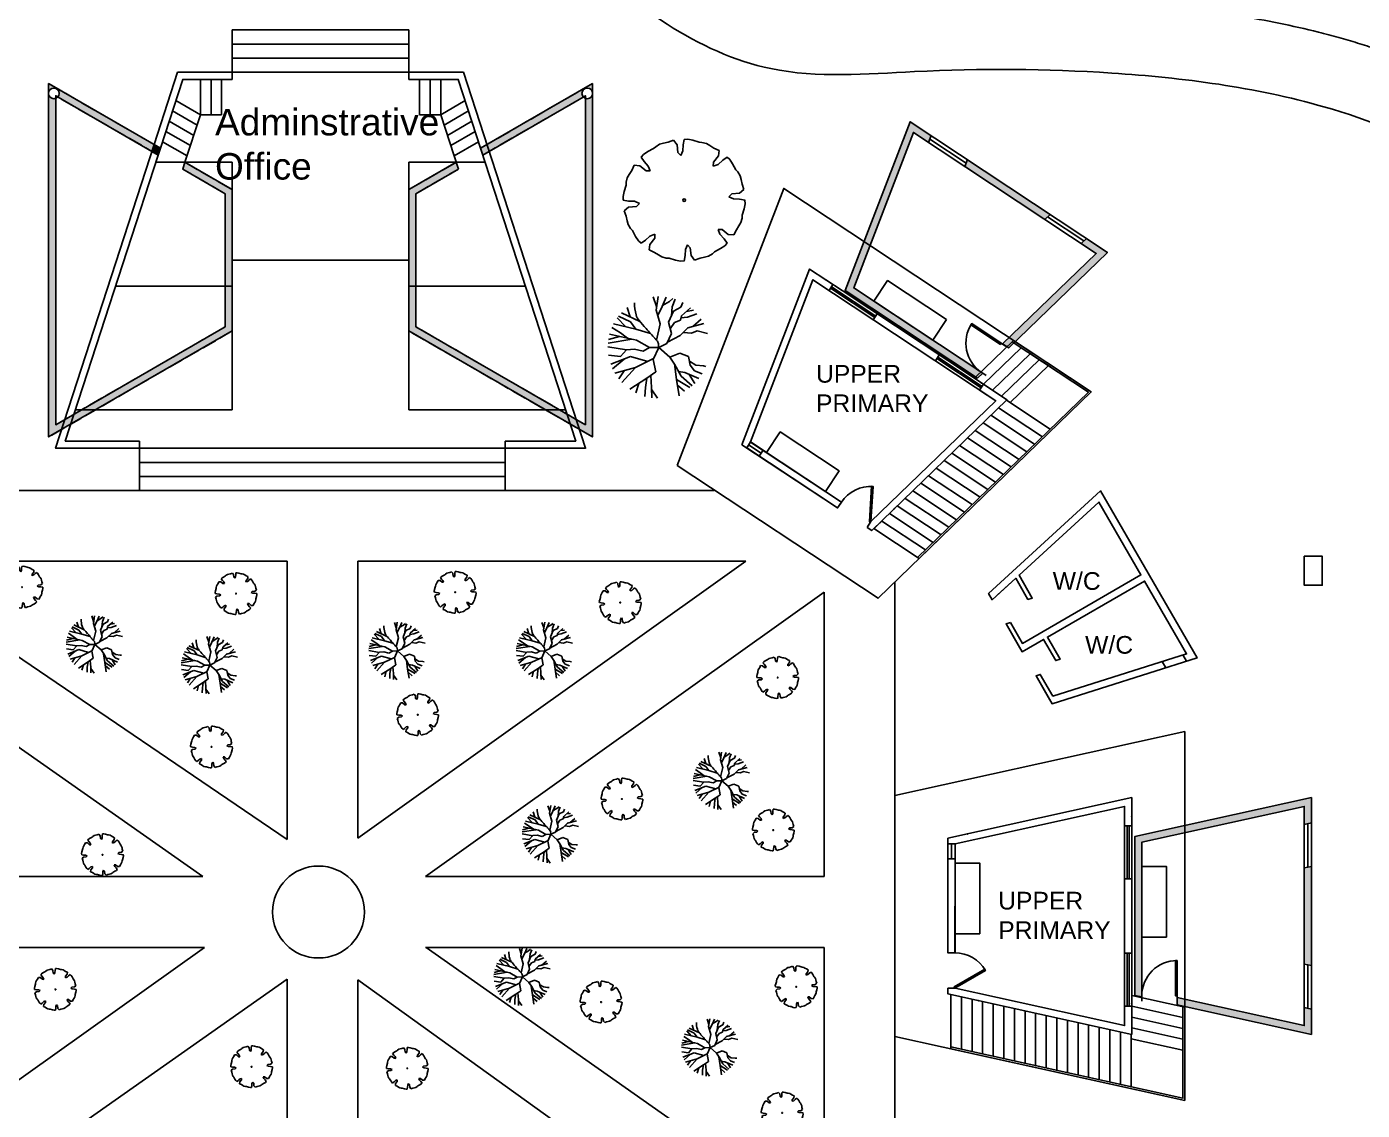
# Model space of a CAD drawing. Header units: millimetres. Extents: x -2023021 to 4454414, y -304659 to 993992.
# Drawn here: x 2061217 to 2099017, y 77738 to 108398 of the extents above; entities that cross this region are included whole.
import ezdxf

# ---------------------------------------------------------------- set-up
doc = ezdxf.new("R2010")
doc.units = ezdxf.units.MM
doc.header["$LTSCALE"] = 10
doc.header["$MEASUREMENT"] = 0
doc.linetypes.add('BANKLINE1', pattern=[5.5, 4, -1.5])
doc.layers.add('First Floor', color=7, linetype='Continuous')
doc.layers.add('XL Transparent', color=253, linetype='Continuous')
doc.styles.get("Standard").update_dxf_attribs({"font": 'arial.ttf'})

# ---------------------------------------------------------------- blocks, each defined once
blk = doc.blocks.new('*U27')
at = {"transparency": 33554687}
for p, q in [((0, 0), (0, -6)), ((40, 0), (40, -6))]:
    blk.add_line(p, q, dxfattribs=at)
blk.add_lwpolyline([(0, 0), (0, 40), (1.75, 40), (1.75, 0)], close=True, dxfattribs=at)
blk.add_arc((0, 0), 40, 0, 90, dxfattribs=at)
blk = doc.blocks.new('*U18')
for p, q in [((0, 0), (0, -6)), ((40, 0), (40, -6))]:
    blk.add_line(p, q)
blk.add_lwpolyline([(0, 0), (20, 34.6), (21.5, 33.8), (1.5, -0.9)], close=True)
blk.add_arc((0, 0), 40, 0, 60)
blk = doc.blocks.new('mb-cay7')
for p, q in [((-281, 528), (-302, 509)), ((-244, 552), (-281, 528)), ((-206, 561), (-244, 552)), ((-161, 571), (-206, 561)), ((-109, 590), (-161, 571)), ((-75, 547), (-109, 590)), ((-67, 471), (-75, 547)), ((-16, 547), (-19, 489)), ((-7, 599), (-16, 547)), ((28, 601), (-7, 599)), ((76, 591), (28, 601)), ((138, 572), (76, 591)), ((166, 570), (138, 572)), ((209, 560), (166, 570)), ((242, 540), (209, 560)), ((281, 515), (242, 540)), ((-400, 452), (-424, 426)), ((-424, 426), (-393, 384)), ((-359, 480), (-400, 452)), ((-302, 509), (-359, 480)), ((-39, 443), (-67, 471)), ((-19, 489), (-39, 443)), ((277, 379), (325, 438)), ((331, 492), (281, 515)), ((367, 396), (324, 357)), ((325, 438), (331, 492)), ((410, 427), (367, 396)), ((436, 403), (410, 426)), ((463, 362), (436, 403)), ((-538, 259), (-558, 225)), ((-513, 297), (-538, 259)), ((-490, 348), (-513, 297)), ((-435, 342), (-490, 348)), ((-376, 294), (-435, 342)), ((-393, 384), (-354, 341)), ((-336, 293), (-376, 294)), ((-354, 341), (-336, 293)), ((276, 339), (277, 379)), ((324, 357), (276, 339)), ((493, 305), (463, 362)), ((512, 284), (493, 305)), ((535, 247), (512, 284)), ((-569, 155), (-588, 93)), ((-568, 183), (-569, 155)), ((-558, 225), (-568, 183)), ((545, 209), (535, 247)), ((554, 164), (545, 209)), ((573, 112), (554, 164)), ((-588, 93), (-598, 45)), ((-598, 45), (-596, 10)), ((-596, 10), (-545, 1)), ((-545, 1), (-486, -1)), ((426, 43), (455, 70)), ((472, 22), (426, 43)), ((455, 70), (531, 78)), ((531, 19), (472, 22)), ((531, 78), (573, 112)), ((583, 10), (531, 19)), ((584, -25), (582, 10)), ((-545, -58), (-587, -92)), ((-587, -92), (-568, -144)), ((-469, -50), (-545, -58)), ((-486, -1), (-440, -22)), ((-440, -22), (-469, -50)), ((555, -134), (574, -73)), ((574, -73), (584, -25)), ((-568, -144), (-558, -189)), ((-558, -189), (-549, -227)), ((-549, -227), (-526, -264)), ((499, -277), (524, -239)), ((524, -239), (544, -205)), ((544, -205), (554, -163)), ((554, -163), (555, -134)), ((-526, -264), (-507, -285)), ((-507, -285), (-477, -342)), ((-477, -342), (-450, -383)), ((-450, -383), (-424, -406)), ((-424, -406), (-381, -376)), ((-381, -376), (-338, -337)), ((-291, -359), (-339, -418)), ((-338, -337), (-290, -319)), ((-290, -319), (-291, -359)), ((340, -320), (322, -273)), ((322, -273), (362, -274)), ((380, -364), (340, -320)), ((362, -274), (421, -322)), ((410, -406), (380, -364)), ((421, -322), (476, -327)), ((476, -327), (499, -277)), ((-339, -418), (-345, -472)), ((-345, -472), (-294, -495)), ((-294, -495), (-256, -520)), ((2, -527), (5, -469)), ((5, -469), (26, -423)), ((26, -423), (53, -451)), ((53, -451), (61, -527)), ((230, -531), (267, -508)), ((267, -508), (288, -489)), ((288, -489), (345, -459)), ((345, -459), (386, -432)), ((386, -432), (410, -406)), ((-256, -520), (-222, -540)), ((-222, -540), (-180, -550)), ((-180, -550), (-152, -551)), ((-152, -551), (-90, -571)), ((-90, -571), (-42, -580)), ((-42, -580), (-7, -578)), ((-7, -579), (2, -527)), ((61, -527), (95, -570)), ((95, -570), (147, -550)), ((147, -550), (192, -541)), ((192, -541), (230, -531))]:
    blk.add_line(p, q)
blk.add_ellipse((-7, 10), major_axis=(-12.3, 0), ratio=0.999017)
blk = doc.blocks.new('mb-cay3')
for p, q in [((-31, 616), (-85, 772)), ((-39, 560), (-5, 777)), ((59, 618), (123, 768)), ((65, 634), (172, 698)), ((172, 698), (230, 744)), ((217, 614), (265, 733)), ((358, 604), (389, 679)), ((-529, 295), (-660, 435)), ((-448, 370), (-640, 462)), ((-297, 377), (-594, 516)), ((-456, 451), (-504, 599)), ((27, 338), (-39, 560)), ((-13, 473), (59, 618)), ((161, 366), (238, 540)), ((205, 466), (217, 614)), ((238, 540), (358, 604)), ((349, 398), (365, 469)), ((357, 434), (461, 448)), ((365, 469), (512, 598)), ((444, 539), (559, 556)), ((461, 448), (612, 502)), ((-610, 194), (-745, 282)), ((-363, 255), (-718, 340)), ((-363, 255), (-448, 370)), ((-130, 186), (-363, 255)), ((-33, 77), (27, 338)), ((206, 186), (161, 366)), ((187, 260), (256, 361)), ((256, 361), (349, 398)), ((347, 154), (470, 275)), ((470, 275), (721, 344)), ((525, 189), (618, 226)), ((548, 297), (680, 413)), ((618, 226), (784, 188)), ((-426, 94), (-808, 31)), ((-623, 138), (-801, 89)), ((-355, 78), (-783, 174)), ((-496, 110), (-610, 194)), ((-143, -40), (-355, 78)), ((2, -36), (133, 27)), ((133, 27), (206, 186)), ((142, 47), (347, 154)), ((396, 203), (525, 189)), ((-514, -76), (-810, -27)), ((-610, -183), (-801, -161)), ((-451, -182), (-765, -306)), ((-511, -73), (-610, -183)), ((-387, -63), (-511, -73)), ((-173, -262), (-451, -182)), ((-245, -95), (-387, -63)), ((-143, -40), (-245, -95)), ((2, -36), (-143, -40)), ((2, -36), (-84, -227)), ((2, -36), (180, -191)), ((180, -191), (342, -131)), ((180, -191), (255, -303)), ((342, -131), (479, -183)), ((479, -183), (506, -322)), ((-552, -222), (-734, -380)), ((-367, -355), (-697, -450)), ((-550, -408), (-637, -538)), ((-367, -355), (-585, -598)), ((-79, -216), (-367, -355)), ((-84, -227), (-44, -427)), ((253, -300), (289, -547)), ((255, -303), (360, -497)), ((318, -419), (422, -436)), ((493, -257), (596, -322)), ((506, -322), (576, -413)), ((576, -413), (696, -460)), ((596, -322), (716, -333)), ((716, -333), (757, -339)), ((-188, -528), (-460, -705)), ((-318, -612), (-361, -764)), ((-188, -528), (-211, -677)), ((-44, -427), (-188, -528)), ((-126, -485), (-111, -678)), ((289, -547), (498, -675)), ((289, -547), (328, -810)), ((302, -637), (416, -737)), ((360, -497), (537, -649)), ((422, -436), (645, -534)), ((491, -467), (578, -611)), ((-211, -677), (-217, -819)), ((-111, -678), (-109, -842)), ((-110, -716), (-17, -849))]:
    blk.add_line(p, q)
for centre, radius, start, end in [((455, 700), 842, 181.5686, 195.0038), ((-141, 541), 225, 195.0038, 221.1659), ((62234, 55080), 83082, 221.1659, 221.28126), ((29144, 26029), 39048, 221.2813, 221.4495), ((15672, 14131), 21075, 221.4495, 221.7043), ((-7857, -6835), 10440, 41.3423, 41.7043), ((-61, 24), 56.4, 12.2823, 41.3423), ((-371, -43), 373, 1.0907, 12.2823)]:
    blk.add_arc(centre, radius, start, end)

msp = doc.modelspace()

# ---------------------------------------------------------------- hatches: boundary and pattern name
at = {"layer": 'First Floor', "ltscale": 10, "transparency": 33554687}
h = msp.add_hatch(color=256, dxfattribs=at)
h.dxf.hatch_style = 1
h.paths.add_polyline_path([(2064825, 61405), (2064762, 61599), (2062094, 60059, -0.189691), (2062134, 59956, -0.899631), (2061837, 59925), (2061837, 59679)])
h.paths.add_polyline_path([(2074304, 61599), (2074241, 61405), (2077229, 59679), (2077229, 69679), (2076860, 69467), (2076768, 69182), (2077029, 69333), (2077029, 60026)])
h.paths.add_polyline_path([(2074304, 61599), (2074127, 61701), (2074064, 61507), (2074241, 61405)])
h.paths.add_polyline_path([(2061837, 106789), (2061837, 106543, -0.899631), (2062134, 106512, -0.189691), (2062094, 106409), (2064762, 104869), (2064825, 105064)])
h.paths.add_polyline_path([(2062037, 106371, -0.457895), (2061837, 106480), (2061837, 96789), (2062205, 97002), (2062298, 97286), (2062037, 97135)])
h.paths.add_polyline_path([(2067033, 99789), (2067033, 101061), (2066833, 101061), (2066833, 99904), (2062556, 97435), (2062464, 97151)])
h.paths.add_polyline_path([(2062556, 97435), (2062298, 97286), (2062205, 97002), (2062464, 97151)])
h.paths.add_polyline_path([(2067033, 103789), (2065695, 104561), (2065632, 104366), (2066833, 103673), (2066833, 101061), (2067033, 101061)])
h.paths.add_polyline_path([(2072233, 103673), (2073433, 104366), (2073370, 104561), (2072033, 103789), (2072033, 101061), (2072233, 101061)])
h.paths.add_polyline_path([(2072233, 101061), (2072033, 101061), (2072033, 99789), (2076601, 97151), (2076509, 97435), (2072233, 99904)])
h.paths.add_polyline_path([(2076768, 97286), (2076509, 97435), (2076601, 97151), (2076860, 97002)])
h.paths.add_polyline_path([(2077229, 106480, -0.457895), (2077029, 106371), (2077029, 97135), (2076768, 97286), (2076860, 97002), (2077229, 96789)])
h.paths.add_polyline_path([(2077229, 106789), (2074241, 105064), (2074304, 104869), (2076971, 106409, -0.189691), (2076931, 106512, -0.899631), (2077229, 106543)])
h.paths.add_polyline_path([(2074304, 104869), (2074241, 105064), (2074064, 104961), (2074127, 104767)])
h.paths.add_polyline_path([(2066308, 100811), (2073081, 100811), (2073081, 103620), (2066308, 103620)], flags=9)
h = msp.add_hatch(color=256, dxfattribs=at)
h.dxf.hatch_style = 1
h.paths.add_polyline_path([(2086108, 105406, 0.31031), (2086240, 105214), (2085487, 103256, 0.404136), (2085227, 103135), (2086110, 105431, 0.030901)])
h.paths.add_polyline_path([(2085227, 103135, 0.092069), (2085214, 103061, 0.300872), (2085339, 102872), (2084623, 101009), (2088273, 98595), (2088126, 98452), (2084378, 100931)])
h.paths.add_polyline_path([(2089635, 100191, 0.62376), (2089967, 100354, 0.158191), (2089928, 100475), (2091328, 101831, 0.396129), (2091610, 101835), (2089009, 99307), (2088838, 99420)], flags=17)
h.paths.add_polyline_path([(2087766, 104445), (2087839, 104637), (2090182, 103087), (2090035, 102945)])
h.paths.add_polyline_path([(2091207, 102409), (2091805, 102013), (2089009, 99307), (2088838, 99420), (2089635, 100191, 0.62376), (2089967, 100354, 0.158191), (2089928, 100475), (2091328, 101831, 0.651705), (2091673, 101983, 0.721289), (2091302, 102106), (2091060, 102267)])
h.paths.add_polyline_path([(2086520, 105406, 0.188485), (2086465, 105546), (2086815, 105315), (2086741, 105123), (2086486, 105292, 0.147158)])
h.paths.add_polyline_path([(2086217, 105710), (2086383, 105600, 0.338527), (2086145, 105524)])
h = msp.add_hatch(color=256, dxfattribs=at)
h.dxf.hatch_style = 1
h.paths.add_polyline_path([(2097576, 80601), (2097376, 80645), (2097376, 80133), (2093990, 80880), (2093990, 80676), (2097576, 79884)])
h.paths.add_polyline_path([(2091207, 102409), (2091060, 102267), (2091487, 101984), (2089024, 99600), (2089194, 99487), (2091805, 102013)])
h.paths.add_polyline_path([(2086314, 105406), (2086741, 105123), (2086815, 105315), (2086217, 105710), (2084912, 102319), (2085083, 102206)])
h = msp.add_hatch(color=256, dxfattribs=at)
h.dxf.hatch_style = 1
h.paths.add_polyline_path([(2065002, 104961), (2064825, 105064), (2064762, 104869), (2064939, 104767)])
h = msp.add_hatch(color=256, dxfattribs=at)
h.dxf.hatch_style = 1
h.paths.add_polyline_path([(2072233, 103673), (2073433, 104366), (2073370, 104561), (2072033, 103789), (2072033, 101061), (2072233, 101061)])
h.paths.add_polyline_path([(2072233, 101061), (2072033, 101061), (2072033, 99789), (2076601, 97151), (2076509, 97435), (2072233, 99904)])
h.paths.add_polyline_path([(2067033, 103789), (2065695, 104561), (2065632, 104366), (2066833, 103673), (2066833, 101061), (2067033, 101061)])
h.paths.add_polyline_path([(2067033, 101061), (2066833, 101061), (2066833, 99904), (2062556, 97435), (2062464, 97151), (2067033, 99789)])
h = msp.add_hatch(color=256, dxfattribs=at)
h.dxf.hatch_style = 1
h.paths.add_polyline_path([(2072233, 103673), (2073433, 104366), (2073370, 104561), (2072033, 103789), (2072033, 101061), (2072233, 101061)])
h.paths.add_polyline_path([(2066308, 100811), (2073081, 100811), (2073081, 103620), (2066308, 103620)], flags=9)
h = msp.add_hatch(color=256, dxfattribs=at)
h.dxf.hatch_style = 1
h.paths.add_polyline_path([(2072233, 103673), (2073433, 104366), (2073370, 104561), (2072033, 103789), (2072033, 101061), (2072233, 101061)])
h.paths.add_polyline_path([(2066308, 100811), (2073081, 100811), (2073081, 103620), (2066308, 103620)], flags=9)
h = msp.add_hatch(color=256, dxfattribs=at)
h.dxf.hatch_style = 1
h.paths.add_polyline_path([(2091328, 101831, 0.651705), (2091673, 101983, 0.721289), (2091302, 102106), (2091060, 102267), (2091207, 102409), (2091805, 102013), (2089009, 99307), (2088838, 99420), (2089635, 100191, 0.62376), (2089967, 100354, 0.158191), (2089928, 100475)])
h = msp.add_hatch(color=256, dxfattribs=at)
h.dxf.hatch_style = 1
h.paths.add_polyline_path([(2085083, 64262), (2084912, 64149), (2086217, 60758), (2086815, 61154), (2086741, 61345), (2086314, 61062)])
h.paths.add_polyline_path([(2097376, 86335), (2097376, 85823), (2097576, 85867), (2097576, 86584), (2093990, 85793), (2093990, 85588)])
h = msp.add_hatch(color=256, dxfattribs=at)
h.dxf.hatch_style = 1
h.paths.add_polyline_path([(2097262, 86507, 0.31031), (2097175, 86291), (2095126, 85839, 0.404136), (2094883, 85989), (2097284, 86520, 0.030901)])
h.paths.add_polyline_path([(2094883, 85989, 0.092069), (2094813, 85959, 0.300872), (2094724, 85750), (2092776, 85320), (2092776, 80943), (2092576, 80988), (2092576, 85481)])
h.paths.add_polyline_path([(2094859, 80689, 0.62376), (2095178, 80501, 0.158191), (2095257, 80601), (2097161, 80181, 0.396129), (2097320, 79948), (2093776, 80723), (2093776, 80928)], flags=17)
h.paths.add_polyline_path([(2097376, 84594), (2097576, 84638), (2097576, 81830), (2097376, 81874)])
h.paths.add_polyline_path([(2097576, 80601), (2097576, 79884), (2093776, 80723), (2093776, 80928), (2094859, 80689, 0.62376), (2095178, 80501, 0.158191), (2095257, 80601), (2097161, 80181, 0.651705), (2097478, 79977, 0.721289), (2097376, 80354), (2097376, 80645)])
h.paths.add_polyline_path([(2097490, 86163, 0.188485), (2097576, 86286), (2097576, 85867), (2097376, 85823), (2097376, 86129, 0.147158)])
h.paths.add_polyline_path([(2097576, 86584), (2097576, 86384, 0.338527), (2097381, 86541)])
h = msp.add_hatch(color=256, dxfattribs=at)
h.dxf.hatch_style = 1
h.paths.add_polyline_path([(2097161, 80181, 0.651705), (2097478, 79977, 0.721289), (2097376, 80354), (2097376, 80645), (2097576, 80601), (2097576, 79884), (2093776, 80723), (2093776, 80928), (2094859, 80689, 0.62376), (2095178, 80501, 0.158191), (2095257, 80601)])

# ---------------------------------------------------------------- linework, layer by layer
at = {"transparency": 33554687}
for points, knots in [([(2076305, 116852), (2076967, 116019), (2077015, 115844), (2077111, 115497), (2077159, 115326), (2077256, 114987), (2077304, 114820), (2077404, 114489), (2077454, 114326), (2077558, 114004), (2077611, 113846), (2077678, 113656), (2077689, 113623), (2077704, 113581), (2077708, 113572), (2077714, 113555), (2077717, 113546), (2077727, 113519), (2077733, 113501), (2077753, 113448), (2077766, 113413), (2077804, 113309), (2077831, 113241), (2077891, 113087), (2077926, 113002), (2077997, 112837), (2078032, 112757), (2078105, 112601), (2078142, 112525), (2078217, 112379), (2078255, 112308), (2078325, 112184), (2078357, 112130), (2078398, 112065), (2078406, 112052), (2078417, 112034), (2078421, 112029), (2078428, 112018), (2078432, 112012), (2078439, 112000), (2078443, 111994), (2078455, 111977), (2078463, 111965), (2078487, 111929), (2078503, 111906), (2078552, 111835), (2078587, 111788), (2078671, 111677), (2078722, 111613), (2078828, 111486), (2078884, 111423), (2078999, 111298), (2079059, 111236), (2079183, 111114), (2079247, 111053), (2079379, 110932), (2079447, 110873), (2079587, 110755), (2079659, 110697), (2079806, 110582), (2079881, 110525), (2080035, 110413), (2080113, 110358), (2080218, 110286), (2080243, 110270), (2080304, 110229), (2080341, 110205), (2080388, 110174), (2080399, 110167), (2080417, 110155), (2080425, 110150), (2080441, 110140), (2080449, 110135), (2080473, 110120), (2080489, 110110), (2080537, 110080), (2080569, 110060), (2080665, 110002), (2080729, 109964), (2080899, 109866), (2081006, 109807), (2081220, 109696), (2081326, 109644), (2081539, 109545), (2081645, 109500), (2081856, 109415), (2081961, 109376), (2082152, 109311), (2082237, 109284), (2082408, 109235), (2082493, 109213), (2082598, 109188), (2082620, 109184), (2082654, 109176), (2082668, 109173), (2082686, 109170), (2082691, 109168), (2082701, 109166), (2082706, 109165), (2082721, 109162), (2082731, 109160), (2082762, 109154), (2082782, 109150), (2082845, 109139), (2082886, 109132), (2083000, 109114), (2083073, 109104), (2083223, 109086), (2083299, 109079), (2083454, 109065), (2083533, 109060), (2083695, 109051), (2083777, 109048), (2083944, 109043), (2084029, 109042), (2084202, 109041), (2084290, 109042), (2084468, 109044), (2084559, 109046), (2084743, 109051), (2084836, 109055), (2085025, 109062), (2085121, 109067), (2085315, 109076), (2085413, 109081), (2085612, 109092), (2085712, 109097), (2085916, 109108), (2086019, 109114), (2086153, 109120), (2086183, 109122), (2086224, 109124), (2086234, 109124), (2086256, 109126), (2086268, 109126), (2086291, 109127), (2086303, 109128), (2086337, 109129), (2086361, 109131), (2086430, 109134), (2086477, 109136), (2086616, 109142), (2086709, 109146), (2086987, 109157), (2087173, 109163), (2087728, 109178), (2088098, 109185), (2089100, 109191), (2089730, 109183), (2090489, 109160), (2090618, 109155), (2091004, 109140), (2091261, 109128), (2091623, 109108), (2091727, 109102), (2091899, 109091), (2091968, 109087), (2092063, 109081), (2092089, 109079), (2092141, 109076), (2092168, 109074), (2092246, 109068), (2092299, 109065), (2092456, 109053), (2092561, 109046), (2092877, 109021), (2093088, 109002), (2093670, 108948), (2094041, 108907), (2094787, 108814), (2095160, 108761), (2095908, 108641), (2096283, 108573), (2097032, 108421), (2097406, 108336), (2097971, 108194), (2098162, 108143), (2098441, 108066), (2098529, 108041), (2098704, 107989), (2098792, 107963), (2099056, 107882), (2099231, 107826), (2099678, 107677), (2099950, 107580), (2100490, 107372), (2100758, 107262), (2101292, 107028), (2101557, 106904), (2102083, 106641), (2102343, 106502), (2102617, 106346), (2102634, 106336), (2102667, 106317), (2102684, 106307), (2102734, 106278), (2102767, 106258), (2102867, 106200), (2102933, 106160), (2103129, 106040), (2103259, 105959), (2103575, 105755), (2103760, 105630), (2104123, 105377), (2104301, 105248), (2104651, 104988), (2104823, 104856), (2105162, 104591), (2105328, 104457), (2105546, 104279), (2105601, 104234), (2105676, 104171), (2105697, 104154), (2105738, 104120), (2105758, 104103), (2105798, 104070), (2105818, 104053), (2105878, 104003), (2105918, 103969), (2106037, 103868), (2106117, 103800), (2106354, 103596), (2106511, 103459), (2106919, 103096), (2107169, 102868), (2107665, 102403), (2107910, 102167), (2108184, 101898), (2108213, 101870), (2108264, 101819), (2108285, 101798), (2108312, 101772), (2108317, 101766), (2108327, 101757), (2108331, 101753), (2108339, 101744), (2108344, 101740), (2108356, 101728), (2108365, 101719), (2108390, 101694), (2108406, 101678), (2108456, 101628), (2108489, 101595), (2108578, 101506), (2108634, 101450), (2108743, 101341), (2108797, 101288), (2108902, 101185), (2108954, 101135), (2109055, 101038), (2109105, 100991), (2109202, 100901), (2109250, 100858), (2109344, 100776), (2109389, 100737), (2109479, 100663), (2109522, 100628), (2109607, 100562), (2109648, 100532), (2109721, 100481), (2109752, 100459), (2109813, 100419), (2109843, 100400), (2109901, 100365), (2109929, 100349), (2109984, 100320), (2110010, 100306), (2110042, 100291), (2110048, 100289), (2110058, 100284), (2110062, 100282), (2110069, 100279), (2110072, 100278), (2110081, 100274), (2110087, 100271), (2110099, 100266), (2110105, 100263), (2110124, 100255), (2110137, 100250), (2110175, 100235), (2110201, 100226), (2110257, 100207), (2110286, 100198), (2110347, 100180), (2110379, 100171), (2110445, 100155), (2110480, 100146), (2110552, 100131), (2110589, 100124), (2110665, 100109), (2110705, 100103), (2110787, 100090), (2110829, 100084), (2110915, 100073), (2110959, 100068), (2111065, 100056), (2111128, 100050), (2111258, 100040), (2111325, 100035), (2111461, 100027), (2111531, 100023), (2111622, 100019), (2111642, 100018), (2111669, 100017), (2111676, 100017), (2111694, 100016), (2111706, 100016), (2111743, 100015), (2111767, 100014), (2111840, 100011), (2111889, 100010), (2112036, 100006), (2112135, 100005), (2112366, 100002), (2112499, 100002), (2112767, 100002), (2112903, 100003), (2113177, 100006), (2113316, 100008), (2113596, 100012), (2113738, 100014), (2113922, 100016), (2113961, 100017), (2114023, 100017), (2114044, 100018), (2114079, 100018), (2114093, 100018), (2114117, 100018), (2114128, 100018), (2114160, 100019), (2114181, 100019), (2114245, 100019), (2114288, 100020), (2114416, 100020), (2114501, 100021), (2114756, 100021), (2114925, 100021), (2115289, 100020), (2115483, 100019), (2115676, 100018)], [0, 0, 0, 0, 551.308871, 551.308871, 1102.617742, 1102.617742, 1653.926613, 1653.926613, 2205.235484, 2205.235484, 2756.544355, 2756.544355, 2873.000078, 2873.000078, 2904.699615, 2904.699615, 2936.399151, 2936.399151, 2999.798225, 2999.798225, 3126.596371, 3126.596371, 3380.192664, 3380.192664, 3707.990766, 3707.990766, 4035.788868, 4035.788868, 4363.586969, 4363.586969, 4691.385071, 4691.385071, 4960.463831, 4960.463831, 5026.647461, 5026.647461, 5053.543218, 5053.543218, 5084.846652, 5084.846652, 5116.150086, 5116.150086, 5178.756954, 5178.756954, 5303.970689, 5303.970689, 5554.39816, 5554.39816, 5900.124763, 5900.124763, 6245.851365, 6245.851365, 6591.577967, 6591.577967, 6937.304569, 6937.304569, 7283.031172, 7283.031172, 7628.757774, 7628.757774, 7974.484376, 7974.484376, 8320.210979, 8320.210979, 8428.279498, 8428.279498, 8583.412778, 8583.412778, 8627.916027, 8627.916027, 8661.321834, 8661.321834, 8694.727642, 8694.727642, 8761.539256, 8761.539256, 8895.162486, 8895.162486, 9162.408945, 9162.408945, 9607.28874, 9607.28874, 10052.168535, 10052.168535, 10497.04833, 10497.04833, 10941.928125, 10941.928125, 11309.697217, 11309.697217, 11677.466309, 11677.466309, 11771.73811, 11771.73811, 11829.171802, 11829.171802, 11851.381969, 11851.381969, 11873.592136, 11873.592136, 11918.01247, 11918.01247, 12006.853138, 12006.853138, 12184.534473, 12184.534473, 12484.55374, 12484.55374, 12784.573007, 12784.573007, 13084.592274, 13084.592274, 13384.611541, 13384.611541, 13684.630808, 13684.630808, 13984.650075, 13984.650075, 14284.669342, 14284.669342, 14584.688608, 14584.688608, 14884.707875, 14884.707875, 15184.727142, 15184.727142, 15484.746409, 15484.746409, 15784.765676, 15784.765676, 15871.817931, 15871.817931, 15901.541884, 15901.541884, 15934.80958, 15934.80958, 15968.077275, 15968.077275, 16034.612666, 16034.612666, 16167.683449, 16167.683449, 16433.825013, 16433.825013, 16966.108141, 16966.108141, 18030.674398, 18030.674398, 19851.69455, 19851.69455, 20223.362427, 20223.362427, 20966.69818, 20966.69818, 21267.128114, 21267.128114, 21465.014406, 21465.014406, 21540.589099, 21540.589099, 21616.163793, 21616.163793, 21767.31318, 21767.31318, 22069.611954, 22069.611954, 22674.209502, 22674.209502, 23732.192988, 23732.192988, 24790.176475, 24790.176475, 25848.159961, 25848.159961, 26906.143447, 26906.143447, 27445.827103, 27445.827103, 27694.988155, 27694.988155, 27944.149207, 27944.149207, 28442.471311, 28442.471311, 29217.242, 29217.242, 29992.012689, 29992.012689, 30766.783379, 30766.783379, 31541.554068, 31541.554068, 31592.124365, 31592.124365, 31642.694661, 31642.694661, 31743.835255, 31743.835255, 31946.116442, 31946.116442, 32350.678815, 32350.678815, 32948.089323, 32948.089323, 33545.49983, 33545.49983, 34142.910337, 34142.910337, 34740.320844, 34740.320844, 34940.704997, 34940.704997, 35017.362881, 35017.362881, 35091.910595, 35091.910595, 35166.458309, 35166.458309, 35315.553737, 35315.553737, 35613.744593, 35613.744593, 36210.126305, 36210.126305, 37177.871106, 37177.871106, 38145.615906, 38145.615906, 38260.775994, 38260.775994, 38346.217423, 38346.217423, 38366.844657, 38366.844657, 38383.639065, 38383.639065, 38400.433473, 38400.433473, 38434.022289, 38434.022289, 38501.19992, 38501.19992, 38635.555183, 38635.555183, 38871.416378, 38871.416378, 39107.277572, 39107.277572, 39343.138766, 39343.138766, 39578.99996, 39578.99996, 39814.861155, 39814.861155, 40050.722349, 40050.722349, 40286.583543, 40286.583543, 40522.444738, 40522.444738, 40712.993385, 40712.993385, 40903.542032, 40903.542032, 41094.090679, 41094.090679, 41284.639326, 41284.639326, 41328.772485, 41328.772485, 41358.347763, 41358.347763, 41381.413101, 41381.413101, 41427.543777, 41427.543777, 41473.674454, 41473.674454, 41565.935806, 41565.935806, 41740.782504, 41740.782504, 41915.629202, 41915.629202, 42090.475901, 42090.475901, 42265.322599, 42265.322599, 42440.169297, 42440.169297, 42615.015995, 42615.015995, 42789.862693, 42789.862693, 42964.709392, 42964.709392, 43202.612229, 43202.612229, 43440.515065, 43440.515065, 43678.417902, 43678.417902, 43745.534736, 43745.534736, 43766.935548, 43766.935548, 43807.002596, 43807.002596, 43887.136691, 43887.136691, 44047.404881, 44047.404881, 44367.941262, 44367.941262, 44792.692076, 44792.692076, 45217.44289, 45217.44289, 45642.193705, 45642.193705, 46066.944519, 46066.944519, 46183.124603, 46183.124603, 46246.711264, 46246.711264, 46285.697685, 46285.697685, 46316.843433, 46316.843433, 46379.13493, 46379.13493, 46503.717925, 46503.717925, 46752.883914, 46752.883914, 47251.215891, 47251.215891, 47828.705491, 47828.705491, 47828.705491, 47828.705491]), ([(2074987, 115667), (2075240, 114743), (2075687, 113120), (2076824, 110432), (2079144, 108400), (2082508, 106842), (2086875, 107228), (2092085, 107195), (2097313, 106515), (2101566, 104839), (2104467, 102644), (2106851, 100461), (2108938, 98235), (2111684, 97962), (2113499, 98017), (2114546, 98021), (2115667, 98017)], [72.263661, 72.263661, 72.263661, 72.263661, 2952.573778, 5127.374557, 8715.174637, 11908.574211, 15977.303059, 21555.045974, 27638.730888, 31642.876209, 35124.07427, 38442.287513, 41476.501616, 43838.242865, 46373.196882, 46983.530157, 46983.530157, 46983.530157, 46983.530157])]:
    msp.add_open_spline(points, degree=3, knots=knots, dxfattribs=at)
at = {"layer": 'First Floor', "ltscale": 10, "transparency": 33554687}
for p, q in [((2067033, 108307), (2072033, 108307)), ((2067033, 108307), (2067033, 107107)), ((2072033, 108307), (2072033, 107107)), ((2067033, 107907), (2072033, 107907)), ((2067033, 107507), (2072033, 107507)), ((2067033, 106907), (2067033, 107107)), ((2067033, 107107), (2072033, 107107)), ((2072033, 106907), (2072033, 107107)), ((2066133, 106907), (2066133, 105907)), ((2066433, 106907), (2066433, 105907)), ((2066733, 106907), (2066733, 105907)), ((2072333, 106907), (2072333, 105907)), ((2072633, 106907), (2072633, 105907)), ((2072933, 106907), (2072933, 105907)), ((2066133, 105907), (2065439, 106307)), ((2072933, 105907), (2073626, 106307)), ((2066038, 105615), (2065344, 106016)), ((2073028, 105615), (2073721, 106016)), ((2065943, 105324), (2065250, 105724)), ((2073122, 105324), (2073816, 105724)), ((2065754, 104740), (2065060, 105141)), ((2065848, 105032), (2065155, 105432)), ((2073217, 105032), (2073911, 105432)), ((2073312, 104740), (2074005, 105141)), ((2086815, 105315), (2086741, 105123)), ((2087803, 104541), (2086778, 105219)), ((2074064, 104961), (2074127, 104767)), ((2067033, 104561), (2064872, 104561)), ((2067033, 104561), (2067033, 101061)), ((2072033, 104561), (2074194, 104561)), ((2072033, 104561), (2072033, 101061)), ((2073370, 104561), (2073433, 104366)), ((2087839, 104637), (2087766, 104445)), ((2090182, 103087), (2090035, 102945)), ((2091133, 102338), (2090108, 103016)), ((2091207, 102409), (2091060, 102267)), ((2067033, 101789), (2072033, 101789)), ((2067033, 101061), (2063734, 101061)), ((2067033, 101061), (2067033, 97561)), ((2072033, 101061), (2075331, 101061)), ((2072033, 101061), (2072033, 97561)), ((2084036, 101101), (2083925, 100934)), ((2085218, 100169), (2083967, 100996)), ((2085245, 100211), (2083994, 101038)), ((2085287, 100273), (2085176, 100106)), ((2087045, 99110), (2086934, 98943)), ((2087003, 99048), (2088254, 98220)), ((2086976, 99006), (2088227, 98178)), ((2067033, 97561), (2062597, 97561)), ((2072033, 97561), (2076468, 97561)), ((2064411, 96671), (2064411, 96471)), ((2064411, 96471), (2074757, 96471)), ((2064411, 96471), (2064411, 95271)), ((2074757, 96671), (2074757, 96471)), ((2074757, 96471), (2074757, 95271)), ((2081704, 96648), (2081594, 96481)), ((2081649, 96565), (2082000, 96332)), ((2082056, 96416), (2081945, 96249)), ((2064411, 96071), (2074757, 96071)), ((2064411, 95671), (2074757, 95671)), ((2058274, 95271), (2080678, 95271)), ((2064411, 95271), (2074757, 95271)), ((2084276, 94947), (2084166, 94780)), ((2085110, 94395), (2085000, 94228)), ((2056989, 93271), (2068584, 85404)), ((2068584, 93271), (2056989, 93271)), ((2068584, 85404), (2068584, 93271)), ((2081572, 93271), (2070584, 85439)), ((2081572, 93271), (2070584, 93271)), ((2070584, 93271), (2070584, 85439)), ((2085790, 92687), (2085790, 73781)), ((2083790, 92395), (2072500, 84348)), ((2083790, 84348), (2083790, 92395)), ((2055668, 91755), (2066198, 84348)), ((2089056, 91540), (2088934, 91501)), ((2089397, 90949), (2089056, 91540)), ((2090464, 90501), (2090103, 91125)), ((2093356, 90436), (2093459, 90259)), ((2093942, 90621), (2094045, 90444)), ((2089904, 90071), (2089782, 90032)), ((2090259, 89456), (2089904, 90071)), ((2097576, 85867), (2097376, 85823)), ((2097476, 84616), (2097476, 85845)), ((2092490, 85788), (2092290, 85788)), ((2092365, 84288), (2092365, 85788)), ((2092415, 84288), (2092415, 85788)), ((2087490, 85276), (2087290, 85276)), ((2087390, 85276), (2087390, 84855)), ((2087490, 84855), (2087290, 84855)), ((2055668, 84348), (2066198, 84348)), ((2072500, 84348), (2083790, 84348)), ((2097576, 84638), (2097376, 84594)), ((2092490, 84288), (2092290, 84288)), ((2066248, 82348), (2055668, 74807)), ((2055668, 82348), (2066248, 82348)), ((2072500, 82348), (2083790, 82348)), ((2072518, 82348), (2083790, 74420)), ((2083790, 74420), (2083790, 82348)), ((2087490, 82192), (2087290, 82192)), ((2092490, 82180), (2092290, 82180)), ((2092365, 82180), (2092365, 80680)), ((2092415, 82180), (2092415, 80680)), ((2097576, 81830), (2097376, 81874)), ((2097476, 80623), (2097476, 81852)), ((2068584, 81447), (2056856, 73198)), ((2068584, 81447), (2068584, 73198)), ((2070584, 81432), (2082051, 73198)), ((2070584, 73198), (2070584, 81432)), ((2087490, 81192), (2087290, 81192)), ((2097576, 80601), (2097376, 80645))]:
    msp.add_line(p, q, dxfattribs=at)
at = {"layer": 'First Floor', "ltscale": 100, "transparency": 33554687}
for p, q in [((2088552, 98113), (2089619, 99146)), ((2088808, 97944), (2089875, 98976)), ((2089050, 97761), (2090131, 98807)), ((2088725, 97616), (2089963, 96797)), ((2088946, 97830), (2090184, 97011)), ((2088284, 97189), (2089522, 96370)), ((2088504, 97403), (2089743, 96583)), ((2088063, 96975), (2089301, 96156)), ((2087621, 96548), (2088860, 95729)), ((2087842, 96762), (2089081, 95942)), ((2087180, 96121), (2088418, 95301)), ((2087401, 96334), (2088639, 95515)), ((2086738, 95693), (2087977, 94874)), ((2086959, 95907), (2088198, 95088)), ((2086297, 95266), (2087535, 94447)), ((2086518, 95479), (2087756, 94660)), ((2086076, 95052), (2087315, 94233)), ((2085635, 94625), (2086873, 93805)), ((2085856, 94838), (2087094, 94019)), ((2085134, 94140), (2085414, 94411)), ((2085193, 94197), (2086474, 93350)), ((2085414, 94411), (2086652, 93592)), ((2087290, 81032), (2087671, 80948)), ((2087371, 81014), (2087371, 79478)), ((2087671, 80948), (2087671, 79463)), ((2087971, 80881), (2087971, 79396)), ((2088271, 80815), (2088271, 79330)), ((2088571, 80749), (2088571, 79264)), ((2088871, 80683), (2088871, 79198)), ((2089171, 80617), (2089171, 79132)), ((2089471, 80550), (2089471, 79065)), ((2089771, 80484), (2089771, 78999)), ((2090071, 80418), (2090071, 78933)), ((2090371, 80352), (2090371, 78867)), ((2090671, 80286), (2090671, 78801)), ((2090971, 80219), (2090971, 78734)), ((2091271, 80153), (2091271, 78668)), ((2092490, 80373), (2093940, 80053)), ((2091571, 80087), (2091571, 78602)), ((2091871, 80021), (2091871, 78536)), ((2092171, 79954), (2092171, 78470)), ((2092471, 79888), (2092471, 78403)), ((2092471, 79763), (2093940, 79439)), ((2092490, 80066), (2093940, 79746))]:
    msp.add_line(p, q, dxfattribs=at)
at = {"layer": 'First Floor', "ltscale": 10, "transparency": 33554687}
for points in [[(2067033, 107107), (2065489, 107107), (2064825, 105064)], [(2074757, 96471), (2077033, 96471), (2073577, 107107), (2072033, 107107)], [(2067033, 106907), (2065634, 106907), (2065002, 104961)], [(2074757, 96671), (2076757, 96671), (2073432, 106907), (2072033, 106907)], [(2074064, 104961), (2077229, 106789), (2077229, 96789), (2072033, 99789), (2072033, 103789), (2073370, 104561)], [(2074127, 104767), (2077029, 106442), (2077029, 97135), (2072233, 99904), (2072233, 103673), (2073433, 104366)], [(2066733, 105907), (2066133, 105907), (2065695, 104561)], [(2072333, 105907), (2072933, 105907), (2073433, 104366)], [(2064825, 105064), (2062033, 96471), (2064411, 96471)], [(2064939, 104767), (2062308, 96671), (2064411, 96671)], [(2089106, 99485), (2091265, 98057), (2086432, 93378)], [(2088039, 98452), (2089143, 99521), (2091344, 98064), (2086474, 93350)], [(2089362, 99315), (2088296, 98283), (2088185, 98116)], [(2085000, 94228), (2085110, 94395), (2088642, 97814), (2088185, 98116), (2088296, 98283), (2088960, 97843), (2085134, 94140), (2085000, 94228)], [(2084275, 94945), (2081703, 96646), (2081594, 96481), (2084166, 94780), (2084275, 94945)], [(2089056, 91540), (2089397, 90949), (2092753, 92886), (2091564, 94946), (2089303, 92879), (2089677, 92231), (2089555, 92192), (2089208, 92792), (2088541, 92182), (2088438, 92359), (2091612, 95262), (2094340, 90537), (2090239, 89240), (2089782, 90032), (2089904, 90071), (2090259, 89456), (2094042, 90653), (2092853, 92713), (2090103, 91125), (2090464, 90501), (2090342, 90462), (2089995, 91063), (2089389, 90713), (2088934, 91501), (2089056, 91540)], [(2089677, 92231), (2089555, 92192), (2089208, 92792), (2088541, 92182)], [(2090464, 90501), (2090342, 90462), (2089995, 91063)], [(2087290, 84855), (2087490, 84855), (2087487, 82192), (2087290, 82192), (2087290, 84855)], [(2087290, 81192), (2087490, 81192), (2092290, 80133), (2092290, 80680), (2092490, 80680), (2092490, 79884), (2087290, 81032), (2087290, 81192)], [(2092490, 80988), (2093990, 80657), (2093990, 78017), (2087371, 79478)], [(2093940, 80668), (2093940, 78079), (2087371, 79529)], [(2093940, 80360), (2092490, 80680), (2092290, 80680)]]:
    msp.add_lwpolyline(points, dxfattribs=at)
for points in [[(2064939, 104767), (2062037, 106442), (2062037, 97135), (2066833, 99904), (2066833, 103673), (2065632, 104366), (2065695, 104561), (2067033, 103789), (2067033, 99789), (2061837, 96789), (2061837, 106789), (2065002, 104961)], [(2087250, 100110), (2085582, 101214), (2085196, 100630), (2086864, 99526)], [(2083824, 95246), (2082156, 96349), (2082542, 96933), (2084210, 95829)], [(2087490, 82734), (2087490, 84734), (2088190, 84734), (2088190, 82734)], [(2093476, 82632), (2093476, 84632), (2092776, 84632), (2092776, 82632)]]:
    msp.add_lwpolyline(points, close=True, dxfattribs=at)
at = {"layer": 'First Floor', "linetype": 'BANKLINE1', "ltscale": 10, "transparency": 33554687}
msp.add_lwpolyline([(2064939, 104767), (2062037, 106442), (2062037, 97135), (2066833, 99904), (2066833, 103673), (2065632, 104366), (2065695, 104561), (2067033, 103789), (2067033, 99789), (2061837, 96789), (2061837, 106789), (2065002, 104961)], close=True, dxfattribs=at)
for points in [[(2074064, 104961), (2077229, 106789), (2077229, 96789), (2072033, 99789), (2072033, 103789), (2073370, 104561)], [(2074127, 104767), (2077029, 106442), (2077029, 97135), (2072233, 99904), (2072233, 103673), (2073433, 104366)]]:
    msp.add_lwpolyline(points, dxfattribs=at)
at = {"layer": 'First Floor', "transparency": 33554687}
for points in [[(2088102, 98708), (2088273, 98595), (2084623, 101009), (2086314, 105406), (2091487, 101984), (2088838, 99420), (2089009, 99307), (2091805, 102013), (2086217, 105710), (2084378, 100931), (2088126, 98452)], [(2088126, 98452), (2088273, 98595)], [(2092776, 81148), (2092776, 80943), (2092776, 85320), (2097376, 86335), (2097376, 80133), (2093776, 80928), (2093776, 80723), (2097576, 79884), (2097576, 86584), (2092576, 85481), (2092576, 80988)], [(2092576, 80988), (2092776, 80943)]]:
    msp.add_lwpolyline(points, dxfattribs=at)
at = {"layer": 'First Floor', "ltscale": 100, "transparency": 33554687}
for points in [[(2079627, 95984), (2085311, 92224), (2091344, 98064), (2082642, 103821)], [(2085790, 86642), (2085790, 79827), (2093990, 78017), (2093990, 88451)]]:
    msp.add_lwpolyline(points, close=True, dxfattribs=at)
for points in [[(2085000, 94228), (2085134, 94140), (2088960, 97843), (2088039, 98452), (2084292, 100931), (2083372, 101540), (2081460, 96570)], [(2085110, 94395), (2088642, 97814), (2083469, 101236), (2081704, 96648), (2084276, 94947)], [(2081460, 96570), (2084166, 94780)], [(2089782, 90032), (2090137, 89417), (2090239, 89240), (2094340, 90537), (2091612, 95262), (2088438, 92359), (2088541, 92182)], [(2089397, 90949), (2092753, 92886), (2091564, 94946), (2089303, 92879), (2089677, 92231)], [(2089208, 92792), (2088692, 92320)], [(2090259, 89456), (2094042, 90653), (2092853, 92713), (2090103, 91125)], [(2088934, 91501), (2089289, 90886), (2089389, 90713), (2089995, 91063)], [(2087290, 81192), (2087290, 81032), (2092490, 79884), (2092490, 80988), (2092490, 85481), (2092490, 86584), (2087290, 85437)], [(2087490, 81192), (2092290, 80133), (2092290, 86335), (2087490, 85276), (2087490, 82192)], [(2087290, 85437), (2087290, 82192)]]:
    msp.add_lwpolyline(points, dxfattribs=at)
for centre in [(2061984, 106512), (2061984, 106512), (2077082, 106512), (2077082, 106512)]:
    msp.add_circle(centre, 151, dxfattribs=at)
at = {"layer": 'First Floor', "ltscale": 10, "transparency": 33554687}
msp.add_circle((2069476, 83348), 1300, dxfattribs=at)
at = {"layer": 'First Floor', "transparency": 33554687}
for p in [(2083819, 101244), (2088237, 98321), (2081662, 97096), (2085775, 94761), (2092490, 86048), (2087840, 85558), (2088162, 80839), (2092490, 80750)]:
    msp.add_point(p, dxfattribs=at)
at = {"layer": 'XL Transparent', "transparency": 33554687}
msp.add_lwpolyline([(2097374, 93414), (2097882, 93414), (2097882, 92595), (2097374, 92595)], close=True, dxfattribs=at)

# ---------------------------------------------------------------- block references
at = {"layer": 'First Floor', "transparency": 33554687}
for name, p, xscale, yscale, zscale in [('mb-cay7', (2079843, 103460), 2.922164263595346, 2.922164263595346, 2.922164263595346), ('mb-cay3', (2079100, 99388), 1.771442999319247, 1.771442999319247, 1.771442999319247), ('*U27', (2093776, 80975), -25, 25, 25)]:
    msp.add_blockref(name, p, dxfattribs=dict(at, xscale=xscale, yscale=yscale, zscale=zscale))
at = {"layer": 'First Floor', "transparency": 33554687, "xscale": -25, "yscale": 25, "zscale": 25}
for name, p, rotation in [('*U27', (2088798, 99446), 56.51425459600873), ('*U18', (2085109, 94393), 326.5142545960086), ('*U18', (2087487, 81192), 270)]:
    msp.add_blockref(name, p, dxfattribs=dict(at, rotation=rotation))
at = {"layer": 'First Floor', "transparency": 33554687}
for name, p in [('mb-cay7', (2061090, 92529)), ('mb-cay7', (2067147, 92347)), ('mb-cay7', (2073350, 92384)), ('mb-cay7', (2078021, 92092)), ('mb-cay3', (2063142, 90953)), ('mb-cay3', (2071709, 90770)), ('mb-cay3', (2075882, 90770)), ('mb-cay3', (2066401, 90368)), ('mb-cay7', (2082478, 89972)), ('mb-cay7', (2072292, 88920)), ('mb-cay7', (2066454, 88008)), ('mb-cay3', (2080890, 87095)), ('mb-cay7', (2078069, 86535)), ('mb-cay3', (2076052, 85583)), ('mb-cay7', (2082353, 85656)), ('mb-cay7', (2063369, 84959)), ('mb-cay3', (2075245, 81548)), ('mb-cay7', (2062036, 81149)), ('mb-cay7', (2083002, 81221)), ('mb-cay7', (2077481, 80789)), ('mb-cay3', (2080556, 79548)), ('mb-cay7', (2067588, 78960)), ('mb-cay7', (2071996, 78914)), ('mb-cay7', (2082605, 77652))]:
    msp.add_blockref(name, p, dxfattribs=at)

# ---------------------------------------------------------------- texts
at = {"layer": 'First Floor', "ltscale": 10, "transparency": 33554687, "attachment_point": 1}
for s, width, insert, char_height in [('Adminstrative Office', 4175.09, (2066547, 106073), 750), ('UPPER \\PPRIMARY', 5240.38, (2083556, 98826), 500), ('W/C', 1805.68, (2090255, 92964), 500), ('W/C', 1805.68, (2091172, 91157), 500), ('UPPER \\PPRIMARY', 5240.38, (2088712, 83919), 500)]:
    msp.add_mtext_dynamic_manual_height_columns(s, width=width, gutter_width=1, heights=[0], dxfattribs=dict(at, insert=insert, char_height=char_height))

doc.saveas('drawing.dxf')
